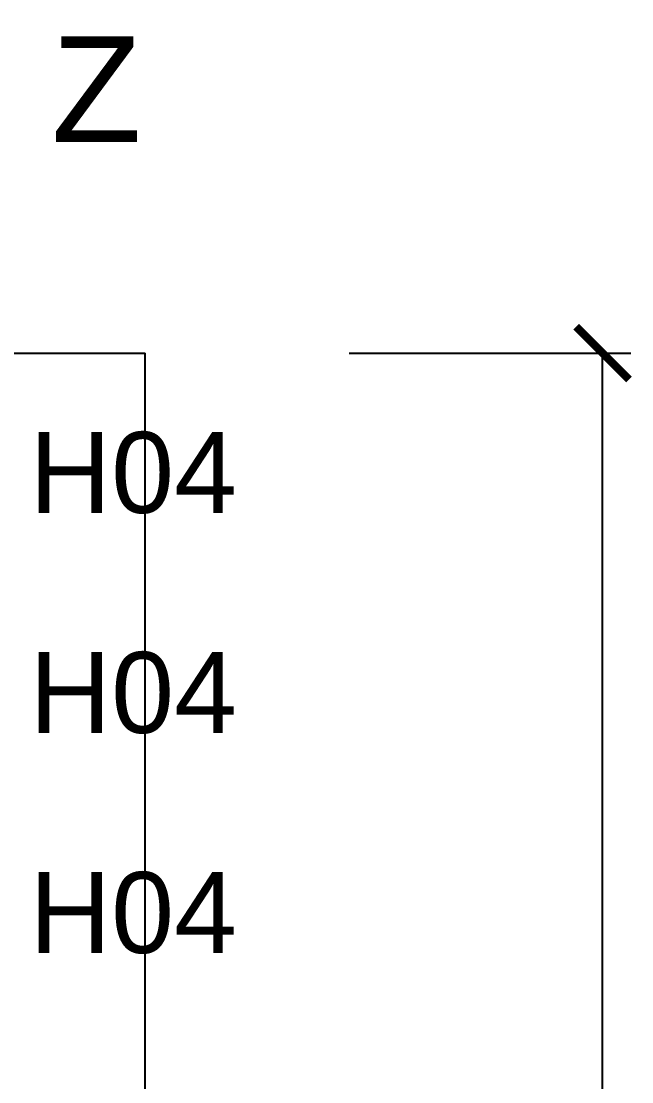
# Model space of a CAD drawing. Header units: millimetres. Extents: x 40 to 1360, y 134 to 546.
# Drawn here: x 337.5 to 372.2, y 451.1 to 511.4 of the extents above; entities that cross this region are included whole.
import ezdxf
from ezdxf.enums import TextEntityAlignment as Align

# ---------------------------------------------------------------- set-up
doc = ezdxf.new("R2010")
doc.units = ezdxf.units.MM
doc.linetypes.add('WP_HIDDEN', pattern=[2.3, 1.5, -0.8])
for name, color, linetype, lineweight in [('ANNOTATIONS', 7, 'CONTINUOUS', 18), ('DIMENSIONS', 7, 'CONTINUOUS', 18), ('HIDDEN', 7, 'WP_HIDDEN', 13), ('VISIBLE', 7, 'CONTINUOUS', 25)]:
    doc.layers.add(name, color=color, linetype=linetype, lineweight=lineweight)
doc.styles.add('CJK', font='Arial Unicode.ttf')
doc.styles.add('OpenSansCondensed-Light', font='OpenSansCondensed-Light.ttf')
doc.dimstyles.new('EZDXF', dxfattribs={"dimtxt": 0.25, "dimasz": 0.175, "dimexe": 0.375, "dimexo": 0.125, "dimgap": 0.1, "dimtad": 1, "dimlfac": 100, "dimzin": 12, "dimdsep": 46, "dimtxsty": 'OpenSansCondensed-Light', "dimblk": 'ARCHTICK', "dimcen": 2.5, "dimazin": 3, "dimtfac": 0.5, "dimtmove": 2, "dimatfit": 3})

# ---------------------------------------------------------------- blocks, each defined once
blk = doc.blocks.new('_ARCHTICK')
at = {"color": 0, "linetype": 'BYBLOCK', "const_width": 0.15}
blk.add_lwpolyline([(-0.5, -0.5), (0.5, 0.5)], dxfattribs=at)

msp = doc.modelspace()

# ---------------------------------------------------------------- linework, layer by layer
at = {"layer": 'HIDDEN', "ltscale": 2}
msp.add_line((344.5, 277.5), (344.5, 492.5), dxfattribs=at)
at = {"layer": 'VISIBLE'}
for p in [(299.5, 492.5), (344.5, 280.5)]:
    msp.add_line(p, (344.5, 492.5), dxfattribs=at)

# ---------------------------------------------------------------- texts
at = {"layer": 'ANNOTATIONS', "style": 'CJK'}
msp.add_text('主视图 X / Z', height=6, dxfattribs=at).set_placement((322, 504.5), align=Align.CENTER)
for p in [(337.92538, 483.42538), (337.92538, 470.92538), (337.92538, 458.42538)]:
    msp.add_text('H04', height=4.6, dxfattribs=at).set_placement(p)

# ---------------------------------------------------------------- dimensions: what is measured, and where the dimension line sits
at = {"layer": 'DIMENSIONS'}
msp.add_linear_dim(base=(370.5, 267.5), p1=(354.5, 267.5), p2=(354.5, 492.5), angle=90, dimstyle='EZDXF', override={"dimtxt": 5.2, "dimasz": 3, "dimexe": 1.6, "dimexo": 1.6, "dimgap": 2, "dimdec": 4, "dimlfac": 1, "dimzin": 8, "dimtxsty": 'CJK', "dimclrd": 7, "dimclre": 7, "dimclrt": 7}, dxfattribs=at).render()

doc.saveas('drawing.dxf')
